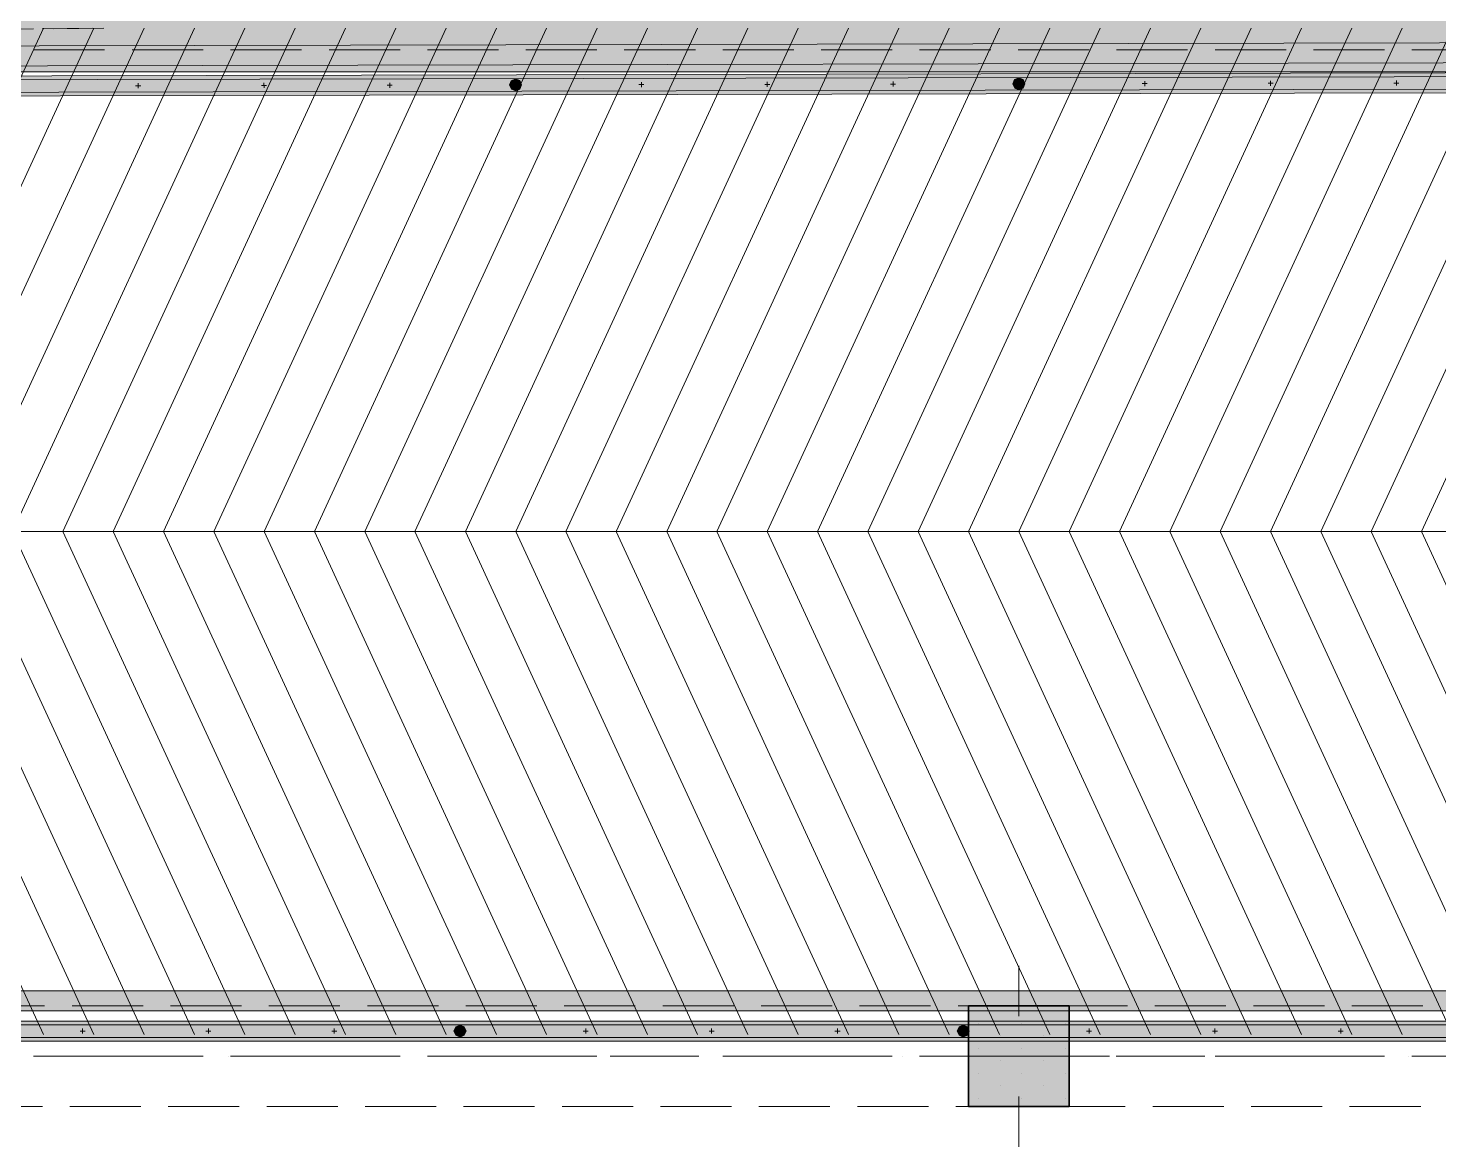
# Model space of a CAD drawing. Header units: inches. Extents: x 206002 to 410047, y 60394 to 83306.
# Drawn here: x 371497 to 374307, y 77020 to 79249 of the extents above; entities that cross this region are included whole.
import ezdxf

# ---------------------------------------------------------------- set-up
doc = ezdxf.new("R2010")
doc.units = ezdxf.units.IN
doc.header["$MEASUREMENT"] = 0
doc.layers.add('PDF_Shell - Roof', color=7, linetype='Continuous')
doc.layers.add('PDF_Structural - Bearing', color=7, linetype='Continuous')

msp = doc.modelspace()

# ---------------------------------------------------------------- hatches: boundary and pattern name
at = {"layer": 'PDF_Structural - Bearing', "true_color": 0xffffff, "transparency": 33554559}
for points in [[(376609.2, 79342), (376569.1, 79342), (376569.1, 79334.6), (367180.9, 79248), (367181.2, 79207.9), (376575.7, 79294.6), (376589.3, 79294.7), (376609.2, 79294.9)], [(372468.2, 79148.2), (372459.6, 79144.6), (372456.1, 79136.1), (372459.7, 79127.6), (372468.3, 79124.1), (372476.7, 79127.6), (372480.2, 79136.2), (372476.7, 79144.7)], [(372468.2, 79148.2), (372459.6, 79144.6), (372456.1, 79136.1), (372459.7, 79127.6), (372468.3, 79124.1), (372476.7, 79127.6), (372480.2, 79136.2), (372476.7, 79144.7)], [(373470.8, 79150.3), (373462.3, 79146.8), (373458.8, 79138.2), (373462.4, 79129.7), (373470.9, 79126.2), (373479.3, 79129.8), (373482.8, 79138.3), (373479.3, 79146.8)], [(373470.8, 79150.3), (373462.3, 79146.8), (373458.8, 79138.2), (373462.4, 79129.7), (373470.9, 79126.2), (373479.3, 79129.8), (373482.8, 79138.3), (373479.3, 79146.8)], [(372357.4, 77262.7), (372348.8, 77259.2), (372345.3, 77250.7), (372348.8, 77242.2), (372357.4, 77238.6), (372365.8, 77242.2), (372369.4, 77250.7), (372365.8, 77259.2)], [(373360, 77262.7), (373351.5, 77259.2), (373348, 77250.7), (373351.5, 77242.2), (373360, 77238.6), (373368.4, 77242.2), (373372, 77250.7), (373368.4, 77259.2)]]:
    msp.add_hatch(color=7, dxfattribs=at).paths.add_polyline_path(points)

# ---------------------------------------------------------------- linework, layer by layer
at = {"layer": 'PDF_Shell - Roof', "lineweight": 13}
for points in [[(369709.9, 81167.7), (369744.7, 81167.7), (376478.8, 81167.7), (376478.8, 79162.5), (369744.7, 79162.5), (369709.9, 79162.5)], [(371507.9, 79205.8), (371649.4, 79205.8)], [(371704, 79205.8), (371845.5, 79205.8)], [(371900.2, 79205.8), (372041.7, 79205.8)], [(372096.4, 79205.8), (372237.9, 79205.8)], [(372292.5, 79205.8), (372434, 79205.8)], [(372488.6, 79205.8), (372630.1, 79205.8)], [(372684.7, 79205.8), (372826.2, 79205.8)], [(372880.8, 79205.8), (373022.3, 79205.8)], [(373077, 79205.8), (373218.4, 79205.8)], [(373273.1, 79205.8), (373414.6, 79205.8)], [(373469.2, 79205.8), (373610.7, 79205.8)], [(373665.3, 79205.8), (373806.9, 79205.8)], [(373861.5, 79205.8), (374003, 79205.8)], [(374057.6, 79205.8), (374199.1, 79205.8)], [(374253.8, 79205.8), (374395.2, 79205.8)], [(371649.4, 77200.5), (371507.9, 77200.5)], [(371845.5, 77200.5), (371704, 77200.5)], [(372041.7, 77200.5), (371900.2, 77200.5)], [(372237.9, 77200.5), (372096.4, 77200.5)], [(372434, 77200.5), (372292.5, 77200.5)], [(372630.1, 77200.5), (372488.6, 77200.5)], [(372826.2, 77200.5), (372684.7, 77200.5)], [(373022.3, 77200.5), (372880.8, 77200.5)], [(373218.4, 77200.5), (373077, 77200.5)], [(373414.6, 77200.5), (373273.1, 77200.5)], [(373610.7, 77200.5), (373469.2, 77200.5)], [(373806.9, 77200.5), (373665.3, 77200.5)], [(374003, 77200.5), (373861.5, 77200.5)], [(374199.1, 77200.5), (374057.6, 77200.5)], [(374395.2, 77200.5), (374253.8, 77200.5)]]:
    msp.add_lwpolyline(points, dxfattribs=at)
at = {"layer": 'PDF_Shell - Roof', "color": 7, "lineweight": 0, "true_color": 0xffffff, "transparency": 33554559}
msp.add_solid([(369744.7, 79162.5), (369744.7, 81167.7), (376478.8, 79162.5), (376478.8, 81167.7)], dxfattribs=at)
at = {"layer": 'PDF_Structural - Bearing', "lineweight": 13}
for points in [[(367070.9, 80251.8), (366318.9, 80251.8), (366318.9, 78246.5), (367070.9, 78246.5), (376478.8, 78246.5), (376362.3, 78363.1)], [(371407.3, 79246.9), (371457.4, 79247.3), (371507.5, 79247.8)], [(371504.8, 79247.8), (371504.8, 79247.8)], [(371524.9, 79247.9), (371575, 79248.4), (371625.1, 79248.9)], [(371527.6, 79248), (371527.6, 79248)], [(371547.6, 79248.2), (371597.8, 79248.6), (371647.9, 79249.1)], [(371645.2, 79249.1), (371645.2, 79249.1)], [(371605.4, 77245.7), (371605.4, 77255.7)], [(371856, 77245.7), (371856, 77255.7)], [(372106.7, 77245.7), (372106.7, 77255.7)], [(372608, 77245.7), (372608, 77255.7)], [(372858.7, 77245.7), (372858.7, 77255.7)], [(373109.3, 77245.7), (373109.3, 77255.7)], [(373610.7, 77245.7), (373610.7, 77255.7)], [(373861.3, 77245.7), (373861.3, 77255.7)], [(374112, 77245.7), (374112, 77255.7)], [(371600.4, 77250.7), (371610.4, 77250.7)], [(371851, 77250.7), (371861.1, 77250.7)], [(372101.7, 77250.7), (372111.7, 77250.7)], [(372603, 77250.7), (372613, 77250.7)], [(372853.7, 77250.7), (372863.7, 77250.7)], [(373104.3, 77250.7), (373114.4, 77250.7)], [(373605.7, 77250.7), (373615.7, 77250.7)], [(373856.3, 77250.7), (373866.3, 77250.7)], [(374107, 77250.7), (374117, 77250.7)]]:
    msp.add_lwpolyline(points, dxfattribs=at)
at = {"layer": 'PDF_Structural - Bearing', "lineweight": 18}
for points in [[(371527.4, 77243.9), (371064.6, 78246.5), (371527.4, 79249.1)], [(371627.6, 77243.9), (371164.8, 78246.5), (371627.6, 79249.1)], [(371727.9, 77243.9), (371265.1, 78246.5), (371727.9, 79249.1)], [(371828.2, 77243.9), (371365.4, 78246.5), (371828.2, 79249.1)], [(371928.4, 77243.9), (371465.6, 78246.5), (371928.4, 79249.1)], [(372028.7, 77243.9), (371565.9, 78246.5), (372028.7, 79249.1)], [(372129, 77243.9), (371666.1, 78246.5), (372129, 79249.1)], [(372229.2, 77243.9), (371766.4, 78246.5), (372229.2, 79249.1)], [(372329.5, 77243.9), (371866.7, 78246.5), (372329.5, 79249.1)], [(372429.8, 77243.9), (371966.9, 78246.5), (372429.8, 79249.1)], [(372530, 77243.9), (372067.2, 78246.5), (372530, 79249.1)], [(372630.3, 77243.9), (372167.5, 78246.5), (372630.3, 79249.1)], [(372730.6, 77243.9), (372267.7, 78246.5), (372730.6, 79249.1)], [(372830.8, 77243.9), (372368, 78246.5), (372830.8, 79249.1)], [(372931.1, 77243.9), (372468.3, 78246.5), (372931.1, 79249.1)], [(373031.3, 77243.9), (372568.5, 78246.5), (373031.3, 79249.1)], [(373131.6, 77243.9), (372668.8, 78246.5), (373131.6, 79249.1)], [(373231.9, 77243.9), (372769.1, 78246.5), (373231.9, 79249.1)], [(373332.1, 77243.9), (372869.3, 78246.5), (373332.1, 79249.1)], [(373432.4, 77243.9), (372969.6, 78246.5), (373432.4, 79249.1)], [(373532.7, 77243.9), (373069.8, 78246.5), (373532.7, 79249.1)], [(373632.9, 77243.9), (373170.1, 78246.5), (373632.9, 79249.1)], [(373733.2, 77243.9), (373270.4, 78246.5), (373733.2, 79249.1)], [(373833.5, 77243.9), (373370.6, 78246.5), (373833.5, 79249.1)], [(373933.7, 77243.9), (373470.9, 78246.5), (373933.7, 79249.1)], [(374034, 77243.9), (373571.2, 78246.5), (374034, 79249.1)], [(374134.2, 77243.9), (373671.4, 78246.5), (374134.2, 79249.1)], [(374234.5, 77243.9), (373771.7, 78246.5), (374234.5, 79249.1)], [(374334.8, 77243.9), (373872, 78246.5), (374334.8, 79249.1)], [(374435, 77243.9), (373972.2, 78246.5), (374435, 79249.1)], [(374535.3, 77243.9), (374072.5, 78246.5), (374535.3, 79249.1)], [(374635.6, 77243.9), (374172.7, 78246.5), (374635.6, 79249.1)], [(374735.8, 77243.9), (374273, 78246.5), (374735.8, 79249.1)], [(371529.8, 77300.8), (371388.3, 77300.8)], [(371725.9, 77300.8), (371584.4, 77300.8)], [(371922, 77300.8), (371780.6, 77300.8)], [(372118.1, 77300.8), (371976.7, 77300.8)], [(372314.4, 77300.8), (372172.8, 77300.8)], [(372510.5, 77300.8), (372369, 77300.8)], [(372706.6, 77300.8), (372565.1, 77300.8)], [(372902.7, 77300.8), (372761.2, 77300.8)], [(373098.8, 77300.8), (372957.3, 77300.8)], [(373294.9, 77300.8), (373153.5, 77300.8)], [(373491.1, 77300.8), (373349.6, 77300.8)], [(373687.2, 77300.8), (373545.7, 77300.8)], [(373883.3, 77300.8), (373741.8, 77300.8)], [(374079.5, 77300.8), (373937.9, 77300.8)], [(374275.6, 77300.8), (374134.1, 77300.8)], [(371525.4, 77100.2), (371383.9, 77100.2)], [(371721.5, 77100.2), (371580, 77100.2)], [(371917.6, 77100.2), (371776.1, 77100.2)], [(372113.8, 77100.2), (371972.3, 77100.2)], [(372309.9, 77100.2), (372168.5, 77100.2)], [(372506.1, 77100.2), (372364.6, 77100.2)], [(372702.2, 77100.2), (372560.7, 77100.2)], [(372898.3, 77100.2), (372756.8, 77100.2)], [(373094.4, 77100.2), (372952.9, 77100.2)], [(373290.5, 77100.2), (373149.1, 77100.2)], [(373486.6, 77100.3), (373345.2, 77100.3)], [(373682.8, 77100.3), (373541.3, 77100.3)], [(373879, 77100.3), (373737.4, 77100.3)], [(374075.1, 77100.3), (373933.6, 77100.3)], [(374271.2, 77100.3), (374129.7, 77100.3)]]:
    msp.add_lwpolyline(points, dxfattribs=at)
for points in [[(376478.6, 79224.9), (369658.5, 79210.3), (369681.7, 79170.3), (376478.6, 79184.8), (376676.5, 79185.2), (376676.4, 79225.3)], [(376478.6, 79224.9), (369658.5, 79210.3), (369681.7, 79170.3), (376478.6, 79184.8), (376676.5, 79185.2), (376676.4, 79225.3)], [(376478.7, 79164.8), (369693.4, 79150.2), (369716.6, 79110.2), (376478.8, 79124.7), (376676.7, 79125.1), (376676.6, 79165.2)], [(376478.7, 79164.8), (369693.4, 79150.2), (369716.6, 79110.2), (376478.8, 79124.7), (376676.7, 79125.1), (376676.6, 79165.2)], [(376367.9, 77330.9), (368549.1, 77330.9), (368572.3, 77290.8), (376367.9, 77290.8), (376566.5, 77290.8), (376566.5, 77330.9)], [(376367.9, 77270.7), (368583.8, 77270.7), (368607, 77230.6), (376367.9, 77230.6), (376566.5, 77230.6), (376566.5, 77270.7)]]:
    msp.add_lwpolyline(points, close=True, dxfattribs=at)
at = {"layer": 'PDF_Structural - Bearing', "lineweight": 13}
for points in [[(376478.7, 79157.2), (369697.7, 79142.7), (369712.2, 79117.7), (376478.8, 79132.2)], [(376478.7, 79157.2), (369697.7, 79142.7), (369712.2, 79117.7), (376478.8, 79132.2)], [(371721.2, 79134.5), (371711.2, 79134.5)], [(371716.2, 79139.5), (371716.3, 79129.5)], [(371971.9, 79135.1), (371961.8, 79135)], [(371966.8, 79140.1), (371966.9, 79130)], [(372222.5, 79135.6), (372212.5, 79135.6)], [(372217.5, 79140.6), (372217.5, 79130.6)], [(372468.2, 79148.2), (372459.6, 79144.6), (372456.1, 79136.1), (372459.7, 79127.6), (372468.3, 79124.1), (372476.7, 79127.6), (372480.2, 79136.2), (372476.7, 79144.7)], [(372468.2, 79148.2), (372459.6, 79144.6), (372456.1, 79136.1), (372459.7, 79127.6), (372468.3, 79124.1), (372476.7, 79127.6), (372480.2, 79136.2), (372476.7, 79144.7)], [(372723.8, 79136.7), (372713.8, 79136.7)], [(372718.8, 79141.7), (372718.8, 79131.7)], [(372974.5, 79137.2), (372964.5, 79137.2)], [(372969.5, 79142.2), (372969.5, 79132.2)], [(373225.2, 79137.7), (373215.1, 79137.7)], [(373220.1, 79142.8), (373220.1, 79132.7)], [(373470.8, 79150.3), (373462.3, 79146.8), (373458.8, 79138.2), (373462.4, 79129.7), (373470.9, 79126.2), (373479.3, 79129.8), (373482.8, 79138.3), (373479.3, 79146.8)], [(373470.8, 79150.3), (373462.3, 79146.8), (373458.8, 79138.2), (373462.4, 79129.7), (373470.9, 79126.2), (373479.3, 79129.8), (373482.8, 79138.3), (373479.3, 79146.8)], [(373726.5, 79138.8), (373716.4, 79138.8)], [(373721.5, 79143.8), (373721.5, 79133.8)], [(373977.1, 79139.4), (373967.1, 79139.3)], [(373972.1, 79144.4), (373972.1, 79134.3)], [(374227.8, 79139.9), (374217.8, 79139.9)], [(374222.8, 79144.9), (374222.8, 79134.9)], [(368602.7, 77238.1), (376367.9, 77238.1), (376367.9, 77263.2), (368588.1, 77263.2)], [(372357.4, 77262.7), (372348.8, 77259.2), (372345.3, 77250.7), (372348.8, 77242.2), (372357.4, 77238.6), (372365.8, 77242.2), (372369.4, 77250.7), (372365.8, 77259.2)], [(373360, 77262.7), (373351.5, 77259.2), (373348, 77250.7), (373351.5, 77242.2), (373360, 77238.6), (373368.4, 77242.2), (373372, 77250.7), (373368.4, 77259.2)]]:
    msp.add_lwpolyline(points, close=True, dxfattribs=at)
at = {"layer": 'PDF_Structural - Bearing', "lineweight": 0}
for points in [[(373470.9, 77280.7), (373470.9, 77381)], [(373390.7, 77200.5), (373290.4, 77200.5)], [(373470.9, 77200.5), (373470.9, 77200.5)], [(373551.1, 77200.5), (373651.4, 77200.5)], [(373470.9, 77120.3), (373470.9, 77020.1)]]:
    msp.add_lwpolyline(points, dxfattribs=at)
at = {"layer": 'PDF_Structural - Bearing', "lineweight": 35}
msp.add_lwpolyline([(373571.2, 77100.3), (373571.2, 77300.8), (373370.6, 77300.8), (373370.6, 77100.3)], close=True, dxfattribs=at)
at = {"layer": 'PDF_Structural - Bearing', "lineweight": 15}
for points in [[(373433.4, 77291.7), (373433.4, 77291.7)], [(373520.2, 77291.7), (373520.2, 77291.7)], [(373390, 77266.6), (373390, 77266.6)], [(373476.8, 77266.6), (373476.8, 77266.6)], [(373563.6, 77266.6), (373563.6, 77266.6)], [(373433.4, 77241.6), (373433.4, 77241.6)], [(373520.2, 77241.6), (373520.2, 77241.6)], [(373390, 77216.5), (373390, 77216.5)], [(373476.8, 77216.5), (373476.8, 77216.5)], [(373563.6, 77216.5), (373563.6, 77216.5)], [(373433.4, 77191.4), (373433.4, 77191.4)], [(373520.2, 77191.4), (373520.2, 77191.4)], [(373390, 77166.4), (373390, 77166.4)], [(373433.4, 77141.3), (373433.4, 77141.3)], [(373476.8, 77166.4), (373476.8, 77166.4)], [(373520.2, 77141.3), (373520.2, 77141.3)], [(373563.6, 77166.4), (373563.6, 77166.4)], [(373390, 77116.2), (373390, 77116.2)], [(373476.8, 77116.2), (373476.8, 77116.2)], [(373563.6, 77116.2), (373563.6, 77116.2)]]:
    msp.add_lwpolyline(points, dxfattribs=at)
at = {"layer": 'PDF_Structural - Bearing', "lineweight": 20}
for points in [[(371559.8, 77200.5), (371559.8, 77200.5)], [(371825.1, 77200.5), (371648.2, 77200.5)], [(371895.9, 77200.5), (371895.9, 77200.5)], [(372161.1, 77200.5), (371984.3, 77200.5)], [(372231.8, 77200.5), (372231.8, 77200.5)], [(372497.1, 77200.5), (372320.3, 77200.5)], [(372567.8, 77200.5), (372567.8, 77200.5)], [(372833.1, 77200.5), (372656.3, 77200.5)], [(372903.9, 77200.5), (372903.9, 77200.5)], [(373169.2, 77200.5), (372992.3, 77200.5)], [(373239.9, 77200.5), (373239.9, 77200.5)], [(373505.2, 77200.5), (373328.3, 77200.5)], [(373576, 77200.5), (373576, 77200.5)], [(373841.2, 77200.5), (373664.4, 77200.5)], [(373912, 77200.5), (373912, 77200.5)], [(374177.3, 77200.5), (374000.4, 77200.5)], [(374247.9, 77200.5), (374247.9, 77200.5)]]:
    msp.add_lwpolyline(points, dxfattribs=at)
at = {"layer": 'PDF_Structural - Bearing', "color": 7, "lineweight": 0, "true_color": 0xffffff, "transparency": 33554559}
for points in [[(367231.1, 79248.4), (367231.4, 79208.3), (376479.7, 79333.8), (376480, 79293.7)], [(376478.6, 79184.8), (376478.6, 79224.9), (369681.7, 79170.3), (369658.5, 79210.3)], [(376478.6, 79184.8), (376478.6, 79224.9), (369681.7, 79170.3), (369658.5, 79210.3)], [(376478.7, 79164.8), (369693.4, 79150.2), (376478.8, 79124.7), (369716.6, 79110.2)], [(376478.7, 79164.8), (369693.4, 79150.2), (376478.8, 79124.7), (369716.6, 79110.2)], [(376478.7, 79157.2), (369697.7, 79142.7), (376478.8, 79132.2), (369712.2, 79117.7)], [(376478.7, 79157.2), (369697.7, 79142.7), (376478.8, 79132.2), (369712.2, 79117.7)], [(368572.3, 77290.8), (376367.9, 77290.8), (368549.1, 77330.9), (376367.9, 77330.9)], [(373571.2, 77100.3), (373370.6, 77100.3), (373571.2, 77300.8), (373370.6, 77300.8)], [(368607, 77230.6), (376367.9, 77230.6), (368583.8, 77270.7), (376367.9, 77270.7)], [(368602.7, 77238.1), (376367.9, 77238.1), (368588.1, 77263.2), (376367.9, 77263.2)]]:
    msp.add_solid(points, dxfattribs=at)

doc.saveas('drawing.dxf')
